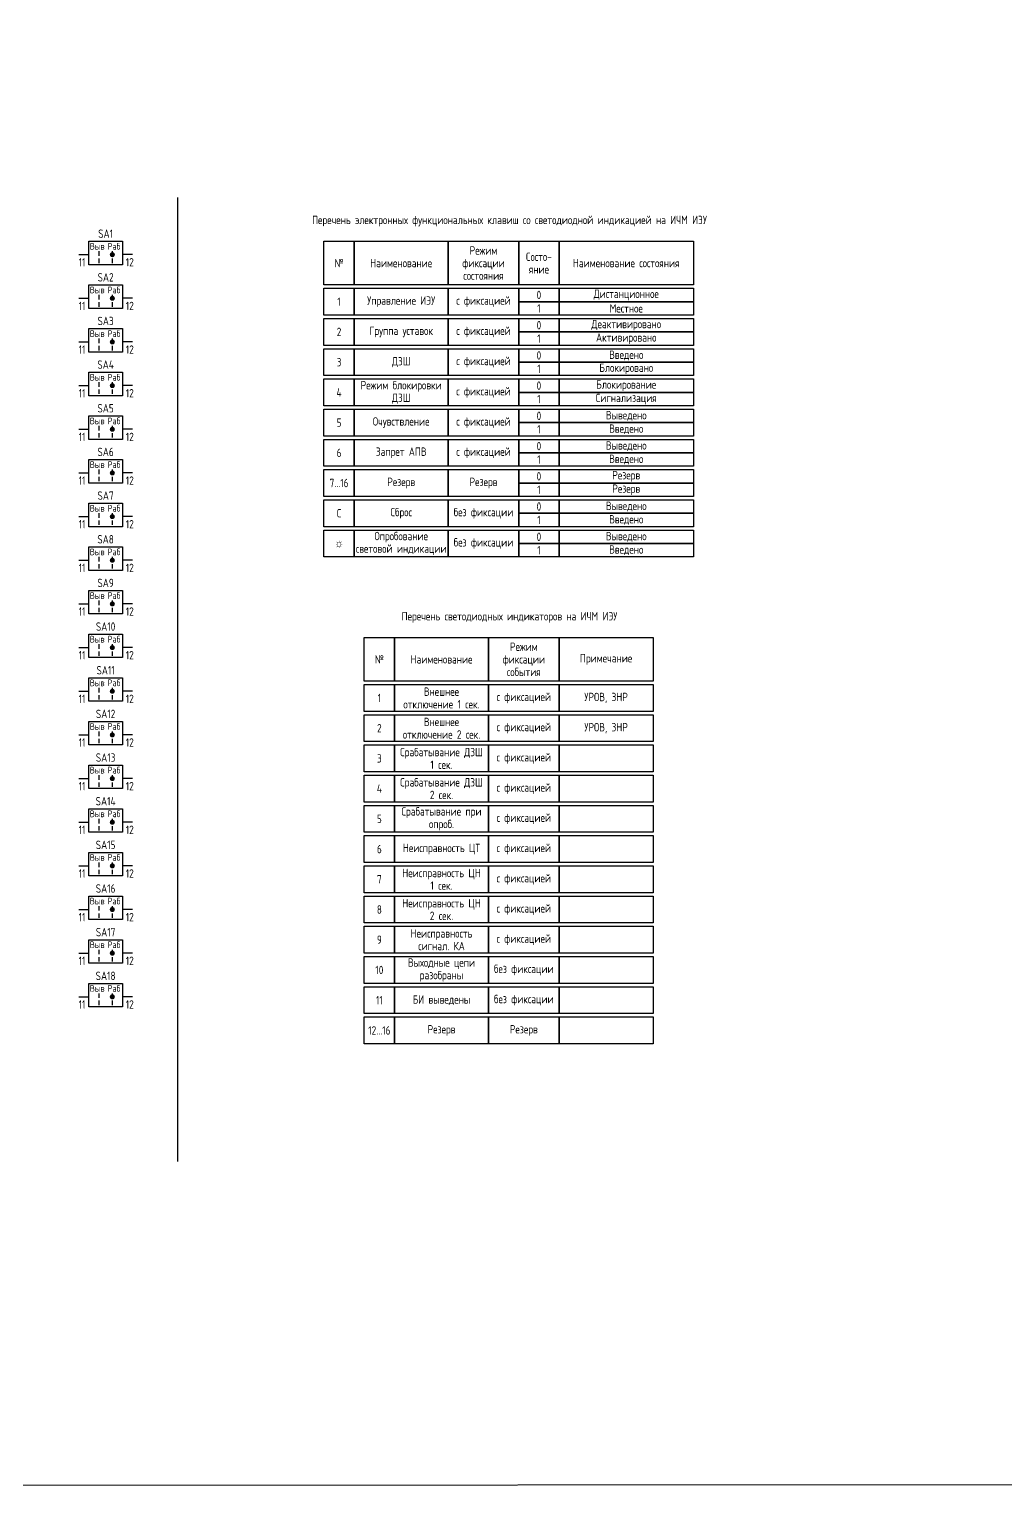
# Model space of a CAD drawing. Header units: millimetres. Extents: x -1315 to 7958, y -96 to 618.
# Drawn here: x 5633.3 to 5923.9, y -96 to 342.1 of the extents above; entities that cross this region are included whole.
import ezdxf

# ---------------------------------------------------------------- set-up
doc = ezdxf.new("R2010")
doc.units = ezdxf.units.MM
doc.styles.add('Gost_type_A', font='GOST_A.TTF')

# ---------------------------------------------------------------- blocks, each defined once
blk = doc.blocks.new('POINT')
at = {"const_width": 0.75}
blk.add_lwpolyline([(-0.375, 0, 1), (0.375, 0, 1)], format="xyb", close=True, dxfattribs=at)
blk = doc.blocks.new('Переключатель_положение')
for p, q in [((2, 1), (2, -0.34)), ((2, -1.14), (2, -2.49))]:
    blk.add_line(p, q)

msp = doc.modelspace()

# ---------------------------------------------------------------- linework, layer by layer
for p, q in [((5677.5, 5), (5677.5, 292)), ((5648, 275), (5651, 275)), ((5664, 275), (5661, 275)), ((5648, 262), (5651, 262)), ((5664, 262), (5661, 262)), ((5648, 249), (5651, 249)), ((5664, 249), (5661, 249)), ((5648, 236), (5651, 236)), ((5664, 236), (5661, 236)), ((5648, 223), (5651, 223)), ((5664, 223), (5661, 223)), ((5648, 210), (5651, 210)), ((5664, 210), (5661, 210)), ((5648, 197), (5651, 197)), ((5664, 197), (5661, 197)), ((5648, 184), (5651, 184)), ((5664, 184), (5661, 184)), ((5648, 171), (5651, 171)), ((5664, 171), (5661, 171)), ((5648, 158), (5651, 158)), ((5664, 158), (5661, 158)), ((5648, 145), (5651, 145)), ((5664, 145), (5661, 145)), ((5648, 132), (5651, 132)), ((5664, 132), (5661, 132)), ((5648, 119), (5651, 119)), ((5664, 119), (5661, 119)), ((5648, 106), (5651, 106)), ((5664, 106), (5661, 106)), ((5648, 93), (5651, 93)), ((5664, 93), (5661, 93)), ((5648, 80), (5651, 80)), ((5664, 80), (5661, 80)), ((5648, 67), (5651, 67)), ((5664, 67), (5661, 67)), ((5648, 54), (5651, 54)), ((5664, 54), (5661, 54))]:
    msp.add_line(p, q)
for points in [[(-1315, 612), (7958.16, 618), (7958.16, -90), (-1315, -96)], [(5651, 279), (5661, 279), (5661, 272), (5651, 272)], [(5721, 279), (5730, 279), (5730, 266), (5721, 266)], [(5730, 279), (5758, 279), (5758, 266), (5730, 266)], [(5758, 279), (5779, 279), (5779, 266), (5758, 266)], [(5779, 279), (5791, 279), (5791, 266), (5779, 266)], [(5791, 279), (5831, 279), (5831, 266), (5791, 266)], [(5651, 266), (5661, 266), (5661, 259), (5651, 259)], [(5721, 265), (5730, 265), (5730, 257), (5721, 257)], [(5730, 265), (5758, 265), (5758, 257), (5730, 257)], [(5758, 265), (5779, 265), (5779, 257), (5758, 257)], [(5779, 265), (5791, 265), (5791, 261), (5779, 261)], [(5791, 265), (5831, 265), (5831, 261), (5791, 261)], [(5779, 261), (5791, 261), (5791, 257), (5779, 257)], [(5791, 261), (5831, 261), (5831, 257), (5791, 257)], [(5721, 256), (5730, 256), (5730, 248), (5721, 248)], [(5730, 256), (5758, 256), (5758, 248), (5730, 248)], [(5758, 256), (5779, 256), (5779, 248), (5758, 248)], [(5779, 256), (5791, 256), (5791, 252), (5779, 252)], [(5791, 256), (5831, 256), (5831, 252), (5791, 252)], [(5651, 253), (5661, 253), (5661, 246), (5651, 246)], [(5779, 252), (5791, 252), (5791, 248), (5779, 248)], [(5791, 252), (5831, 252), (5831, 248), (5791, 248)], [(5721, 247), (5730, 247), (5730, 239), (5721, 239)], [(5730, 247), (5758, 247), (5758, 239), (5730, 239)], [(5758, 247), (5779, 247), (5779, 239), (5758, 239)], [(5779, 247), (5791, 247), (5791, 243), (5779, 243)], [(5791, 247), (5831, 247), (5831, 243), (5791, 243)], [(5779, 243), (5791, 243), (5791, 239), (5779, 239)], [(5791, 243), (5831, 243), (5831, 239), (5791, 239)], [(5651, 240), (5661, 240), (5661, 233), (5651, 233)], [(5721, 238), (5730, 238), (5730, 230), (5721, 230)], [(5730, 238), (5758, 238), (5758, 230), (5730, 230)], [(5758, 238), (5779, 238), (5779, 230), (5758, 230)], [(5779, 238), (5791, 238), (5791, 234), (5779, 234)], [(5791, 238), (5831, 238), (5831, 234), (5791, 234)], [(5779, 234), (5791, 234), (5791, 230), (5779, 230)], [(5791, 234), (5831, 234), (5831, 230), (5791, 230)], [(5721, 229), (5730, 229), (5730, 221), (5721, 221)], [(5730, 229), (5758, 229), (5758, 221), (5730, 221)], [(5758, 229), (5779, 229), (5779, 221), (5758, 221)], [(5779, 229), (5791, 229), (5791, 225), (5779, 225)], [(5791, 229), (5831, 229), (5831, 225), (5791, 225)], [(5651, 227), (5661, 227), (5661, 220), (5651, 220)], [(5779, 225), (5791, 225), (5791, 221), (5779, 221)], [(5791, 225), (5831, 225), (5831, 221), (5791, 221)], [(5721, 220), (5730, 220), (5730, 212), (5721, 212)], [(5730, 220), (5758, 220), (5758, 212), (5730, 212)], [(5758, 220), (5779, 220), (5779, 212), (5758, 212)], [(5779, 220), (5791, 220), (5791, 216), (5779, 216)], [(5791, 220), (5831, 220), (5831, 216), (5791, 216)], [(5779, 216), (5791, 216), (5791, 212), (5779, 212)], [(5791, 216), (5831, 216), (5831, 212), (5791, 212)], [(5651, 214), (5661, 214), (5661, 207), (5651, 207)], [(5721, 211), (5730, 211), (5730, 203), (5721, 203)], [(5730, 211), (5758, 211), (5758, 203), (5730, 203)], [(5758, 211), (5779, 211), (5779, 203), (5758, 203)], [(5779, 211), (5791, 211), (5791, 207), (5779, 207)], [(5791, 211), (5831, 211), (5831, 207), (5791, 207)], [(5779, 207), (5791, 207), (5791, 203), (5779, 203)], [(5791, 207), (5831, 207), (5831, 203), (5791, 203)], [(5721, 202), (5730, 202), (5730, 194), (5721, 194)], [(5730, 202), (5758, 202), (5758, 194), (5730, 194)], [(5758, 202), (5779, 202), (5779, 194), (5758, 194)], [(5779, 202), (5791, 202), (5791, 198), (5779, 198)], [(5791, 202), (5831, 202), (5831, 198), (5791, 198)], [(5651, 201), (5661, 201), (5661, 194), (5651, 194)], [(5779, 198), (5791, 198), (5791, 194), (5779, 194)], [(5791, 198), (5831, 198), (5831, 194), (5791, 194)], [(5721, 193), (5730, 193), (5730, 185), (5721, 185)], [(5730, 193), (5758, 193), (5758, 185), (5730, 185)], [(5758, 193), (5779, 193), (5779, 185), (5758, 185)], [(5779, 193), (5791, 193), (5791, 189), (5779, 189)], [(5791, 193), (5831, 193), (5831, 189), (5791, 189)], [(5779, 189), (5791, 189), (5791, 185), (5779, 185)], [(5791, 189), (5831, 189), (5831, 185), (5791, 185)], [(5651, 188), (5661, 188), (5661, 181), (5651, 181)], [(5651, 175), (5661, 175), (5661, 168), (5651, 168)], [(5651, 162), (5661, 162), (5661, 155), (5651, 155)], [(5733, 161), (5742, 161), (5742, 148), (5733, 148)], [(5742, 161), (5770, 161), (5770, 148), (5742, 148)], [(5770, 161), (5791, 161), (5791, 148), (5770, 148)], [(5791, 161), (5819, 161), (5819, 148), (5791, 148)], [(5651, 149), (5661, 149), (5661, 142), (5651, 142)], [(5733, 147), (5742, 147), (5742, 139), (5733, 139)], [(5742, 147), (5770, 147), (5770, 139), (5742, 139)], [(5770, 147), (5791, 147), (5791, 139), (5770, 139)], [(5791, 147), (5819, 147), (5819, 139), (5791, 139)], [(5651, 136), (5661, 136), (5661, 129), (5651, 129)], [(5733, 138), (5742, 138), (5742, 130), (5733, 130)], [(5742, 138), (5770, 138), (5770, 130), (5742, 130)], [(5770, 138), (5791, 138), (5791, 130), (5770, 130)], [(5791, 138), (5819, 138), (5819, 130), (5791, 130)], [(5733, 129), (5742, 129), (5742, 121), (5733, 121)], [(5742, 129), (5770, 129), (5770, 121), (5742, 121)], [(5770, 129), (5791, 129), (5791, 121), (5770, 121)], [(5791, 129), (5819, 129), (5819, 121), (5791, 121)], [(5651, 123), (5661, 123), (5661, 116), (5651, 116)], [(5733, 120), (5742, 120), (5742, 112), (5733, 112)], [(5742, 120), (5770, 120), (5770, 112), (5742, 112)], [(5770, 120), (5791, 120), (5791, 112), (5770, 112)], [(5791, 120), (5819, 120), (5819, 112), (5791, 112)], [(5651, 110), (5661, 110), (5661, 103), (5651, 103)], [(5733, 111), (5742, 111), (5742, 103), (5733, 103)], [(5742, 111), (5770, 111), (5770, 103), (5742, 103)], [(5770, 111), (5791, 111), (5791, 103), (5770, 103)], [(5791, 111), (5819, 111), (5819, 103), (5791, 103)], [(5733, 102), (5742, 102), (5742, 94), (5733, 94)], [(5742, 102), (5770, 102), (5770, 94), (5742, 94)], [(5770, 102), (5791, 102), (5791, 94), (5770, 94)], [(5791, 102), (5819, 102), (5819, 94), (5791, 94)], [(5651, 97), (5661, 97), (5661, 90), (5651, 90)], [(5733, 93), (5742, 93), (5742, 85), (5733, 85)], [(5742, 93), (5770, 93), (5770, 85), (5742, 85)], [(5770, 93), (5791, 93), (5791, 85), (5770, 85)], [(5791, 93), (5819, 93), (5819, 85), (5791, 85)], [(5651, 84), (5661, 84), (5661, 77), (5651, 77)], [(5733, 84), (5742, 84), (5742, 76), (5733, 76)], [(5742, 84), (5770, 84), (5770, 76), (5742, 76)], [(5770, 84), (5791, 84), (5791, 76), (5770, 76)], [(5791, 84), (5819, 84), (5819, 76), (5791, 76)], [(5733, 75), (5742, 75), (5742, 67), (5733, 67)], [(5742, 75), (5770, 75), (5770, 67), (5742, 67)], [(5770, 75), (5791, 75), (5791, 67), (5770, 67)], [(5791, 75), (5819, 75), (5819, 67), (5791, 67)], [(5651, 71), (5661, 71), (5661, 64), (5651, 64)], [(5733, 66), (5742, 66), (5742, 58), (5733, 58)], [(5742, 66), (5770, 66), (5770, 58), (5742, 58)], [(5770, 66), (5791, 66), (5791, 58), (5770, 58)], [(5791, 66), (5819, 66), (5819, 58), (5791, 58)], [(5651, 58), (5661, 58), (5661, 51), (5651, 51)], [(5733, 57), (5742, 57), (5742, 49), (5733, 49)], [(5742, 57), (5770, 57), (5770, 49), (5742, 49)], [(5770, 57), (5791, 57), (5791, 49), (5770, 49)], [(5791, 57), (5819, 57), (5819, 49), (5791, 49)], [(5733, 48), (5742, 48), (5742, 40), (5733, 40)], [(5742, 48), (5770, 48), (5770, 40), (5742, 40)], [(5770, 48), (5791, 48), (5791, 40), (5770, 40)], [(5791, 48), (5819, 48), (5819, 40), (5791, 40)]]:
    msp.add_lwpolyline(points, close=True)

# ---------------------------------------------------------------- block references
for name, p in [('Переключатель_положение', (5652, 275)), ('Переключатель_положение', (5656, 275)), ('POINT', (5658, 275)), ('Переключатель_положение', (5652, 262)), ('Переключатель_положение', (5656, 262)), ('POINT', (5658, 262)), ('Переключатель_положение', (5652, 249)), ('POINT', (5658, 249)), ('Переключатель_положение', (5656, 249)), ('Переключатель_положение', (5652, 236)), ('POINT', (5658, 236)), ('Переключатель_положение', (5656, 236)), ('Переключатель_положение', (5652, 223)), ('POINT', (5658, 223)), ('Переключатель_положение', (5656, 223)), ('Переключатель_положение', (5652, 210)), ('POINT', (5658, 210)), ('Переключатель_положение', (5656, 210)), ('Переключатель_положение', (5652, 197)), ('POINT', (5658, 197)), ('Переключатель_положение', (5656, 197)), ('Переключатель_положение', (5652, 184)), ('POINT', (5658, 184)), ('Переключатель_положение', (5656, 184)), ('Переключатель_положение', (5652, 171)), ('POINT', (5658, 171)), ('Переключатель_положение', (5656, 171)), ('Переключатель_положение', (5652, 158)), ('POINT', (5658, 158)), ('Переключатель_положение', (5656, 158)), ('Переключатель_положение', (5652, 145)), ('POINT', (5658, 145)), ('Переключатель_положение', (5656, 145)), ('Переключатель_положение', (5652, 132)), ('POINT', (5658, 132)), ('Переключатель_положение', (5656, 132)), ('Переключатель_положение', (5652, 119)), ('POINT', (5658, 119)), ('Переключатель_положение', (5656, 119)), ('Переключатель_положение', (5652, 106)), ('POINT', (5658, 106)), ('Переключатель_положение', (5656, 106)), ('Переключатель_положение', (5652, 93)), ('POINT', (5658, 93)), ('Переключатель_положение', (5656, 93)), ('Переключатель_положение', (5652, 80)), ('POINT', (5658, 80)), ('Переключатель_положение', (5656, 80)), ('Переключатель_положение', (5652, 67)), ('POINT', (5658, 67)), ('Переключатель_положение', (5656, 67)), ('Переключатель_положение', (5652, 54)), ('POINT', (5658, 54)), ('Переключатель_положение', (5656, 54))]:
    msp.add_blockref(name, p)

# ---------------------------------------------------------------- texts
at = {"char_height": 2.5, "attachment_point": 5, "line_spacing_factor": 0.9, "style": 'Gost_type_A'}
for s, insert, width in [('Перечень электронных функциональных клавиш со светодиодной индикацией на ИЧМ ИЭУ', (5776.25, 285), 197.5), ('Режим\\Pфиксации состояния', (5768.5, 272.5), 21), ('№ ', (5725.5, 272.5), 9), ('Наименование ', (5744, 272.5), 28), ('Состо- яние', (5785, 272.5), 12), ('Наименование состояния ', (5811, 272.5), 40), ('0', (5785, 263), 12), ('Дистанционное', (5811, 263), 40), ('1', (5725.5, 261), 9), ('Управление ИЭУ', (5744, 261), 28), ('с фиксацией', (5768.5, 261), 21), ('1', (5785, 259), 12), ('Местное', (5811, 259), 40), ('0', (5785, 254), 12), ('Деактивировано', (5811, 254), 40), ('2', (5725.5, 252), 9), ('Группа уставок', (5744, 252), 28), ('с фиксацией', (5768.5, 252), 21), ('1', (5785, 250), 12), ('Активировано', (5811, 250), 40), ('0', (5785, 245), 12), ('Введено', (5811, 245), 40), ('3', (5725.5, 243), 9), ('ДЗШ', (5744, 243), 28), ('с фиксацией', (5768.5, 243), 21), ('1', (5785, 241), 12), ('Блокировано', (5811, 241), 40), ('Режим блокировки ДЗШ', (5744, 234), 28), ('0', (5785, 236), 12), ('Блокирование', (5811, 236), 40), ('4', (5725.5, 234), 9), ('с фиксацией', (5768.5, 234), 21), ('1', (5785, 232), 12), ('Сигнализация', (5811, 232), 40), ('0', (5785, 227), 12), ('Выведено', (5811, 227), 40), ('5', (5725.5, 225), 9), ('Очувствление', (5744, 225), 28), ('с фиксацией', (5768.5, 225), 21), ('1', (5785, 223), 12), ('Введено', (5811, 223), 40), ('0', (5785, 218), 12), ('Выведено', (5811, 218), 40), ('6', (5725.5, 216), 9), ('Запрет АПВ', (5744, 216), 28), ('с фиксацией', (5768.5, 216), 21), ('1', (5785, 214), 12), ('Введено', (5811, 214), 40), ('Резерв', (5811, 209), 40), ('7...16', (5725.5, 207), 9), ('Резерв', (5744, 207), 28), ('Резерв', (5768.5, 207), 21), ('0', (5785, 209), 12), ('1', (5785, 205), 12), ('Резерв', (5811, 205), 40), ('C', (5725.5, 198), 9), ('Сброс', (5744, 198), 28), ('без фиксации', (5768.5, 198), 21), ('0', (5785, 200), 12), ('1', (5785, 196), 12), ('Выведено', (5811, 200), 40), ('Введено', (5811, 196), 40), ('☼', (5725.5, 189), 9), ('Опробование световой индикации', (5744, 189), 28), ('без фиксации', (5768.5, 189), 21), ('0', (5785, 191), 12), ('Выведено', (5811, 191), 40), ('Введено', (5811, 187), 40), ('1', (5785, 187), 12), ('Перечень светодиодных индикаторов на ИЧМ ИЭУ', (5776.25, 167), 197.5), ('Режим\\Pфиксации события', (5780.5, 154.5), 21), ('№ ', (5737.5, 154.5), 9), ('Наименование ', (5756, 154.5), 28), ('Примечание', (5805, 154.5), 28), ('Внешнее\\Pотключение 1 сек.', (5756, 143), 28), ('с фиксацией', (5780.5, 143), 21), ('1', (5737.5, 143), 9), ('УРОВ, ЗНР', (5805, 143), 28), ('Внешнее\\Pотключение 2 сек.', (5756, 134), 28), ('2', (5737.5, 134), 9), ('с фиксацией', (5780.5, 134), 21), ('УРОВ, ЗНР', (5805, 134), 28), ('Срабатывание ДЗШ\\P1 сек.', (5756, 125), 28), ('3', (5737.5, 125), 9), ('с фиксацией', (5780.5, 125), 21), ('Срабатывание ДЗШ\\P2 сек.', (5756, 116), 28), ('4', (5737.5, 116), 9), ('с фиксацией', (5780.5, 116), 21), ('Срабатывание при опроб.', (5756, 107), 28), ('5', (5737.5, 107), 9), ('с фиксацией', (5780.5, 107), 21), ('6', (5737.5, 98), 9), ('Неисправность ЦТ', (5756, 98), 28), ('с фиксацией', (5780.5, 98), 21), ('Неисправность ЦН\\P1 сек.', (5756, 89), 28), ('7', (5737.5, 89), 9), ('с фиксацией', (5780.5, 89), 21), ('8', (5737.5, 80), 9), ('Неисправность ЦН\\P2 сек.', (5756, 80), 28), ('с фиксацией', (5780.5, 80), 21), ('9', (5737.5, 71), 9), ('Неисправность сигнал. КА', (5756, 71), 28), ('с фиксацией', (5780.5, 71), 21), ('10', (5737.5, 62), 9), ('Выходные цепи разобраны', (5756, 62), 28), ('без фиксации', (5780.5, 62), 21), ('11', (5737.5, 53), 9), ('БИ выведены', (5756, 53), 28), ('без фиксации', (5780.5, 53), 21), ('12...16', (5737.5, 44), 9), ('Резерв', (5756, 44), 28), ('Резерв', (5780.5, 44), 21)]:
    msp.add_mtext(s, dxfattribs=dict(at, insert=insert, width=width))
at = {"style": 'Gost_type_A'}
for s, insert, char_height, width, attachment_point in [('SA1', (5656, 280), 2.5, 10, 8), ('Выв', (5653.5, 277.5), 2, 5, 5), ('Раб', (5658.5, 277.5), 2, 5, 5), ('11', (5650, 273.98), 2.5, 5, 3), ('12', (5662, 273.98), 2.5, 5, 1), ('SA2', (5656, 267), 2.5, 10, 8), ('Выв', (5653.5, 264.5), 2, 5, 5), ('Раб', (5658.5, 264.5), 2, 5, 5), ('11', (5650, 260.98), 2.5, 5, 3), ('12', (5662, 260.98), 2.5, 5, 1), ('SA3', (5656, 254), 2.5, 10, 8), ('Выв', (5653.5, 251.5), 2, 5, 5), ('Раб', (5658.5, 251.5), 2, 5, 5), ('11', (5650, 247.98), 2.5, 5, 3), ('12', (5662, 247.98), 2.5, 5, 1), ('SA4', (5656, 241), 2.5, 10, 8), ('Выв', (5653.5, 238.5), 2, 5, 5), ('Раб', (5658.5, 238.5), 2, 5, 5), ('11', (5650, 234.98), 2.5, 5, 3), ('12', (5662, 234.98), 2.5, 5, 1), ('SA5', (5656, 228), 2.5, 10, 8), ('Выв', (5653.5, 225.5), 2, 5, 5), ('Раб', (5658.5, 225.5), 2, 5, 5), ('11', (5650, 221.98), 2.5, 5, 3), ('12', (5662, 221.98), 2.5, 5, 1), ('SA6', (5656, 215), 2.5, 10, 8), ('Выв', (5653.5, 212.5), 2, 5, 5), ('Раб', (5658.5, 212.5), 2, 5, 5), ('11', (5650, 208.98), 2.5, 5, 3), ('12', (5662, 208.98), 2.5, 5, 1), ('SA7', (5656, 202), 2.5, 10, 8), ('Выв', (5653.5, 199.5), 2, 5, 5), ('Раб', (5658.5, 199.5), 2, 5, 5), ('11', (5650, 195.98), 2.5, 5, 3), ('12', (5662, 195.98), 2.5, 5, 1), ('SA8', (5656, 189), 2.5, 10, 8), ('Выв', (5653.5, 186.5), 2, 5, 5), ('Раб', (5658.5, 186.5), 2, 5, 5), ('11', (5650, 182.98), 2.5, 5, 3), ('12', (5662, 182.98), 2.5, 5, 1), ('SA9', (5656, 176), 2.5, 10, 8), ('Выв', (5653.5, 173.5), 2, 5, 5), ('Раб', (5658.5, 173.5), 2, 5, 5), ('11', (5650, 169.98), 2.5, 5, 3), ('12', (5662, 169.98), 2.5, 5, 1), ('SA10', (5656, 163), 2.5, 10, 8), ('Выв', (5653.5, 160.5), 2, 5, 5), ('Раб', (5658.5, 160.5), 2, 5, 5), ('11', (5650, 156.98), 2.5, 5, 3), ('12', (5662, 156.98), 2.5, 5, 1), ('SA11', (5656, 150), 2.5, 10, 8), ('Выв', (5653.5, 147.5), 2, 5, 5), ('Раб', (5658.5, 147.5), 2, 5, 5), ('11', (5650, 143.98), 2.5, 5, 3), ('12', (5662, 143.98), 2.5, 5, 1), ('SA12', (5656, 137), 2.5, 10, 8), ('Выв', (5653.5, 134.5), 2, 5, 5), ('Раб', (5658.5, 134.5), 2, 5, 5), ('11', (5650, 130.98), 2.5, 5, 3), ('12', (5662, 130.98), 2.5, 5, 1), ('SA13', (5656, 124), 2.5, 10, 8), ('Выв', (5653.5, 121.5), 2, 5, 5), ('Раб', (5658.5, 121.5), 2, 5, 5), ('11', (5650, 117.98), 2.5, 5, 3), ('12', (5662, 117.98), 2.5, 5, 1), ('SA14', (5656, 111), 2.5, 10, 8), ('Выв', (5653.5, 108.5), 2, 5, 5), ('Раб', (5658.5, 108.5), 2, 5, 5), ('11', (5650, 104.98), 2.5, 5, 3), ('12', (5662, 104.98), 2.5, 5, 1), ('Выв', (5653.5, 95.5), 2, 5, 5), ('SA15', (5656, 98), 2.5, 10, 8), ('Раб', (5658.5, 95.5), 2, 5, 5), ('11', (5650, 91.98), 2.5, 5, 3), ('12', (5662, 91.98), 2.5, 5, 1), ('Выв', (5653.5, 82.5), 2, 5, 5), ('SA16', (5656, 85), 2.5, 10, 8), ('Раб', (5658.5, 82.5), 2, 5, 5), ('11', (5650, 78.98), 2.5, 5, 3), ('12', (5662, 78.98), 2.5, 5, 1), ('SA17', (5656, 72), 2.5, 10, 8), ('Выв', (5653.5, 69.5), 2, 5, 5), ('Раб', (5658.5, 69.5), 2, 5, 5), ('11', (5650, 65.98), 2.5, 5, 3), ('12', (5662, 65.98), 2.5, 5, 1), ('SA18', (5656, 59), 2.5, 10, 8), ('Выв', (5653.5, 56.5), 2, 5, 5), ('Раб', (5658.5, 56.5), 2, 5, 5), ('11', (5650, 52.98), 2.5, 5, 3), ('12', (5662, 52.98), 2.5, 5, 1)]:
    msp.add_mtext(s, dxfattribs=dict(at, insert=insert, char_height=char_height, width=width, attachment_point=attachment_point))

doc.saveas('drawing.dxf')
